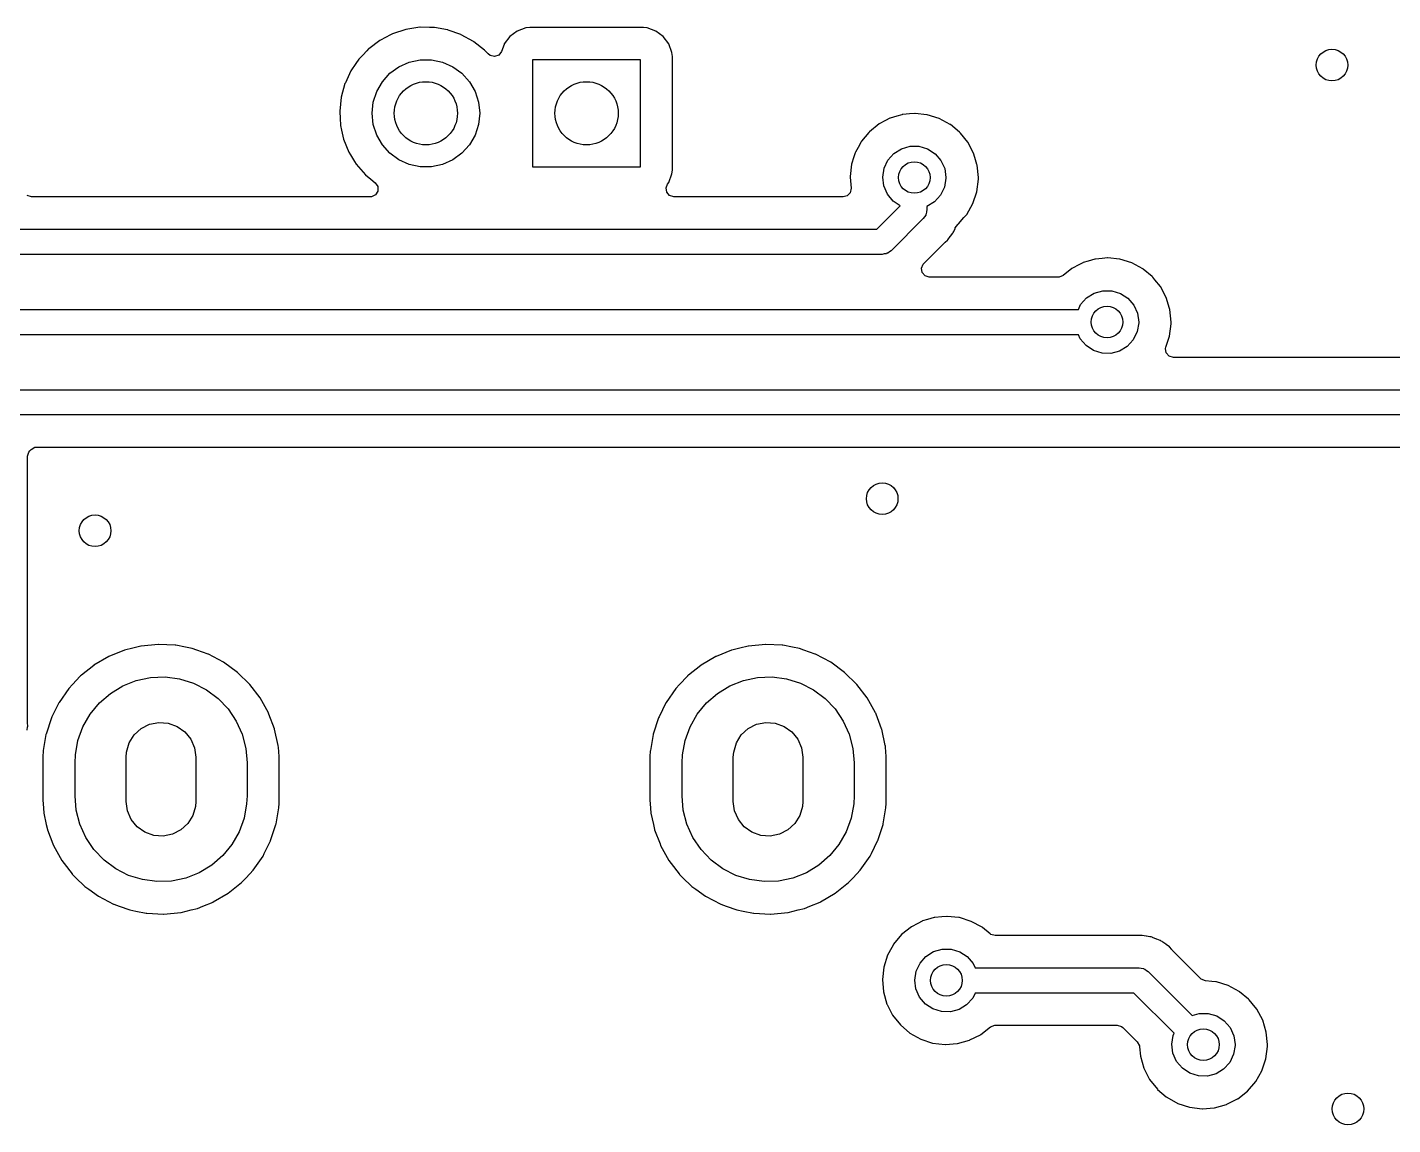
# Model space of a CAD drawing. Extents: x 41 to 172, y -238 to -26.
# Drawn here: x 128.98 to 150.57, y -208.78 to -191.43 of the extents above; entities that cross this region are included whole.
import ezdxf

# ---------------------------------------------------------------- set-up
doc = ezdxf.new("R2010")
doc.units = 0
doc.layers.add('BLACK', color=7, linetype='CONTINUOUS')

msp = doc.modelspace()

# ---------------------------------------------------------------- linework, layer by layer
at = {"layer": 'BLACK', "linetype": 'CONTINUOUS'}
for p, q in [((134.963, -191.46), (134.75, -191.529)), ((135.183, -191.426), (134.963, -191.46)), ((135.189, -191.426), (135.183, -191.426)), ((135.333, -191.428), (135.189, -191.426)), ((135.189, -191.426), (135.189, -191.426)), ((135.407, -191.429), (135.333, -191.428)), ((135.412, -191.43), (135.407, -191.429)), ((135.622, -191.467), (135.412, -191.43)), ((135.412, -191.43), (135.412, -191.43)), ((135.627, -191.468), (135.622, -191.467)), ((135.622, -191.467), (135.622, -191.467)), ((135.632, -191.47), (135.627, -191.468)), ((135.832, -191.541), (135.632, -191.47)), ((135.632, -191.47), (135.632, -191.47)), ((136.722, -191.485), (136.605, -191.573)), ((136.858, -191.434), (136.722, -191.485)), ((136.92, -191.427), (136.858, -191.434)), ((138.717, -191.427), (136.92, -191.427)), ((138.779, -191.434), (138.717, -191.427)), ((138.915, -191.485), (138.779, -191.434)), ((139.032, -191.573), (138.915, -191.485)), ((134.548, -191.636), (134.378, -191.764)), ((134.552, -191.633), (134.548, -191.636)), ((134.548, -191.636), (134.548, -191.636)), ((134.559, -191.629), (134.552, -191.633)), ((134.72, -191.545), (134.559, -191.629)), ((134.75, -191.529), (134.72, -191.545)), ((135.837, -191.543), (135.832, -191.541)), ((135.832, -191.541), (135.832, -191.541)), ((136.033, -191.651), (135.837, -191.543)), ((136.037, -191.654), (136.033, -191.651)), ((136.204, -191.786), (136.037, -191.654)), ((136.037, -191.654), (136.037, -191.654)), ((136.515, -191.698), (136.473, -191.808)), ((136.518, -191.689), (136.515, -191.698)), ((136.605, -191.573), (136.518, -191.689)), ((139.119, -191.689), (139.032, -191.573)), ((139.17, -191.826), (139.119, -191.689)), ((134.216, -191.932), (134.172, -191.998)), ((134.219, -191.928), (134.216, -191.932)), ((134.216, -191.932), (134.216, -191.932)), ((134.28, -191.865), (134.219, -191.928)), ((134.342, -191.799), (134.28, -191.865)), ((134.373, -191.767), (134.342, -191.799)), ((134.378, -191.764), (134.373, -191.767)), ((135.016, -191.978), (135.19, -191.941)), ((135.19, -191.941), (135.367, -191.941)), ((135.367, -191.941), (135.541, -191.978)), ((136.208, -191.789), (136.204, -191.786)), ((136.204, -191.786), (136.204, -191.786)), ((136.212, -191.793), (136.208, -191.789)), ((136.262, -191.848), (136.212, -191.793)), ((136.212, -191.793), (136.212, -191.793)), ((136.295, -191.874), (136.262, -191.848)), ((136.364, -191.889), (136.295, -191.874)), ((136.431, -191.865), (136.364, -191.889)), ((136.473, -191.808), (136.431, -191.865)), ((136.969, -193.636), (136.969, -191.936)), ((136.969, -191.936), (138.668, -191.936)), ((138.668, -191.936), (138.668, -193.636)), ((139.177, -191.888), (139.17, -191.826)), ((139.177, -193.684), (139.177, -191.888)), ((134.091, -192.117), (134.005, -192.303)), ((134.093, -192.113), (134.091, -192.117)), ((134.172, -191.998), (134.093, -192.113)), ((134.591, -192.286), (134.71, -192.154)), ((134.71, -192.154), (134.853, -192.05)), ((134.853, -192.05), (135.016, -191.978)), ((135.541, -191.978), (135.703, -192.05)), ((135.703, -192.05), (135.847, -192.154)), ((135.847, -192.154), (135.966, -192.286)), ((133.999, -192.315), (133.939, -192.531)), ((134.005, -192.303), (133.999, -192.315)), ((134.502, -192.44), (134.591, -192.286)), ((135.966, -192.286), (136.055, -192.44)), ((133.939, -192.531), (133.916, -192.753)), ((134.447, -192.609), (134.502, -192.44)), ((136.055, -192.44), (136.11, -192.609)), ((133.916, -192.753), (133.916, -192.758)), ((133.916, -192.758), (133.916, -192.758)), ((133.916, -192.758), (133.922, -192.868)), ((134.428, -192.786), (134.447, -192.609)), ((134.447, -192.963), (134.428, -192.786)), ((136.11, -192.609), (136.129, -192.786)), ((136.129, -192.786), (136.11, -192.963)), ((142.806, -192.808), (142.728, -192.831)), ((142.812, -192.807), (142.806, -192.808)), ((142.806, -192.808), (142.806, -192.808)), ((142.818, -192.806), (142.812, -192.807)), ((142.927, -192.796), (142.818, -192.806)), ((142.818, -192.806), (142.818, -192.806)), ((143.009, -192.789), (142.927, -192.796)), ((143.015, -192.789), (143.009, -192.789)), ((143.2, -192.809), (143.015, -192.789)), ((143.015, -192.789), (143.015, -192.789)), ((143.206, -192.809), (143.2, -192.809)), ((143.2, -192.809), (143.2, -192.809)), ((143.395, -192.868), (143.206, -192.809)), ((133.922, -192.868), (133.929, -192.976)), ((133.929, -192.976), (133.93, -192.981)), ((133.93, -192.981), (133.93, -192.981)), ((133.93, -192.981), (133.946, -193.052)), ((134.502, -193.132), (134.447, -192.963)), ((136.11, -192.963), (136.055, -193.132)), ((142.447, -192.954), (142.293, -193.078)), ((142.546, -192.902), (142.447, -192.954)), ((142.617, -192.865), (142.546, -192.902)), ((142.622, -192.862), (142.617, -192.865)), ((142.617, -192.865), (142.617, -192.865)), ((142.728, -192.831), (142.622, -192.862)), ((143.569, -192.962), (143.395, -192.868)), ((143.573, -192.966), (143.569, -192.962)), ((143.715, -193.083), (143.573, -192.966)), ((143.573, -192.966), (143.573, -192.966)), ((133.946, -193.052), (133.978, -193.194)), ((133.978, -193.194), (134.062, -193.401)), ((134.591, -193.286), (134.502, -193.132)), ((136.055, -193.132), (135.966, -193.286)), ((142.163, -193.235), (142.113, -193.326)), ((142.166, -193.229), (142.163, -193.235)), ((142.163, -193.235), (142.163, -193.235)), ((142.285, -193.088), (142.166, -193.229)), ((142.289, -193.083), (142.285, -193.088)), ((142.293, -193.078), (142.289, -193.083)), ((143.721, -193.088), (143.715, -193.083)), ((143.725, -193.093), (143.721, -193.088)), ((143.734, -193.103), (143.725, -193.093)), ((143.725, -193.093), (143.725, -193.093)), ((143.846, -193.241), (143.734, -193.103)), ((143.939, -193.416), (143.846, -193.241)), ((134.062, -193.401), (134.088, -193.443)), ((134.088, -193.443), (134.152, -193.548)), ((134.71, -193.418), (134.591, -193.286)), ((134.853, -193.522), (134.71, -193.418)), ((135.847, -193.418), (135.703, -193.522)), ((135.966, -193.286), (135.847, -193.418)), ((142.069, -193.409), (142.047, -193.477)), ((142.071, -193.403), (142.069, -193.409)), ((142.069, -193.409), (142.069, -193.409)), ((142.113, -193.326), (142.071, -193.403)), ((142.584, -193.527), (142.678, -193.421)), ((142.678, -193.421), (142.798, -193.346)), ((142.798, -193.346), (142.934, -193.307)), ((142.934, -193.307), (143.076, -193.307)), ((143.076, -193.307), (143.212, -193.348)), ((143.212, -193.348), (143.331, -193.425)), ((143.331, -193.425), (143.423, -193.533)), ((143.96, -193.485), (143.939, -193.416)), ((134.152, -193.548), (134.178, -193.591)), ((134.178, -193.591), (134.325, -193.76)), ((135.016, -193.594), (134.853, -193.522)), ((135.19, -193.631), (135.016, -193.594)), ((135.367, -193.631), (135.19, -193.631)), ((135.541, -193.594), (135.367, -193.631)), ((135.703, -193.522), (135.541, -193.594)), ((138.668, -193.636), (136.969, -193.636)), ((142.011, -193.591), (141.989, -193.788)), ((142.047, -193.477), (142.011, -193.591)), ((142.502, -193.796), (142.524, -193.656)), ((142.524, -193.656), (142.584, -193.527)), ((143.423, -193.533), (143.482, -193.662)), ((143.482, -193.662), (143.502, -193.802)), ((143.993, -193.595), (143.96, -193.485)), ((143.996, -193.605), (143.993, -193.595)), ((144.015, -193.802), (143.996, -193.605)), ((134.325, -193.76), (134.409, -193.83)), ((134.409, -193.83), (134.477, -193.887)), ((134.477, -193.887), (134.517, -193.945)), ((139.1, -193.908), (139.119, -193.883)), ((139.119, -193.883), (139.17, -193.746)), ((139.17, -193.746), (139.177, -193.684)), ((141.989, -193.788), (141.989, -193.794)), ((141.989, -193.794), (142.004, -193.973)), ((142.52, -193.936), (142.502, -193.796)), ((143.502, -193.814), (143.478, -193.954)), ((143.502, -193.802), (143.502, -193.814)), ((143.99, -194.027), (144.015, -193.83)), ((144.015, -193.83), (144.015, -193.802)), ((129.041, -194.109), (128.973, -194.089)), ((134.481, -194.077), (134.417, -194.108)), ((134.518, -194.016), (134.481, -194.077)), ((134.517, -193.945), (134.518, -194.016)), ((139.076, -193.966), (139.1, -193.908)), ((139.086, -194.036), (139.076, -193.966)), ((139.133, -194.089), (139.086, -194.036)), ((139.201, -194.109), (139.133, -194.089)), ((141.94, -194.093), (141.879, -194.109)), ((141.99, -194.043), (141.94, -194.093)), ((142.004, -193.973), (141.99, -194.043)), ((142.578, -194.066), (142.52, -193.936)), ((142.669, -194.175), (142.578, -194.066)), ((143.417, -194.082), (143.321, -194.187)), ((143.478, -193.954), (143.417, -194.082)), ((143.928, -194.214), (143.99, -194.027)), ((134.397, -194.109), (129.041, -194.109)), ((134.417, -194.108), (134.397, -194.109)), ((141.879, -194.109), (139.201, -194.109)), ((142.411, -194.618), (142.78, -194.249)), ((142.78, -194.249), (142.669, -194.175)), ((143.202, -194.31), (143.195, -194.343)), ((143.321, -194.187), (143.202, -194.26)), ((143.202, -194.26), (143.202, -194.31)), ((143.83, -194.386), (143.928, -194.214)), ((143.143, -194.451), (142.635, -194.96)), ((143.161, -194.423), (143.143, -194.451)), ((143.182, -194.397), (143.161, -194.423)), ((143.185, -194.386), (143.182, -194.397)), ((143.191, -194.376), (143.185, -194.386)), ((143.195, -194.343), (143.191, -194.376)), ((143.696, -194.54), (143.701, -194.536)), ((143.701, -194.536), (143.786, -194.437)), ((143.786, -194.437), (143.826, -194.391)), ((143.826, -194.391), (143.83, -194.386)), ((143.826, -194.391), (143.826, -194.391)), ((128.723, -194.618), (142.411, -194.618)), ((143.532, -194.788), (143.569, -194.735)), ((143.569, -194.735), (143.573, -194.73)), ((143.573, -194.73), (143.612, -194.68)), ((143.612, -194.68), (143.616, -194.673)), ((143.616, -194.673), (143.617, -194.671)), ((143.617, -194.671), (143.625, -194.656)), ((143.625, -194.656), (143.627, -194.653)), ((143.627, -194.653), (143.631, -194.647)), ((143.631, -194.647), (143.647, -194.607)), ((143.647, -194.607), (143.65, -194.598)), ((143.65, -194.598), (143.69, -194.544)), ((143.69, -194.544), (143.696, -194.54)), ((142.635, -194.96), (142.607, -194.977)), ((143.282, -195.032), (143.483, -194.831)), ((143.483, -194.831), (143.489, -194.826)), ((143.489, -194.826), (143.527, -194.793)), ((143.527, -194.793), (143.532, -194.788)), ((143.527, -194.793), (143.527, -194.793)), ((142.494, -195.018), (128.723, -195.018)), ((142.527, -195.011), (142.494, -195.018)), ((142.56, -195.007), (142.527, -195.011)), ((142.57, -195.001), (142.56, -195.007)), ((142.581, -194.998), (142.57, -195.001)), ((142.607, -194.977), (142.581, -194.998)), ((143.114, -195.236), (143.143, -195.171)), ((143.143, -195.171), (143.15, -195.164)), ((143.15, -195.164), (143.282, -195.032)), ((145.614, -195.178), (145.495, -195.24)), ((145.665, -195.151), (145.614, -195.178)), ((145.67, -195.148), (145.665, -195.151)), ((145.665, -195.151), (145.665, -195.151)), ((145.749, -195.125), (145.67, -195.148)), ((145.854, -195.094), (145.749, -195.125)), ((145.86, -195.093), (145.854, -195.094)), ((145.854, -195.094), (145.854, -195.094)), ((145.866, -195.092), (145.86, -195.093)), ((145.975, -195.082), (145.866, -195.092)), ((145.866, -195.092), (145.866, -195.092)), ((146.057, -195.075), (145.975, -195.082)), ((146.063, -195.075), (146.057, -195.075)), ((146.248, -195.095), (146.063, -195.075)), ((146.063, -195.075), (146.063, -195.075)), ((146.254, -195.095), (146.248, -195.095)), ((146.248, -195.095), (146.248, -195.095)), ((146.443, -195.154), (146.254, -195.095)), ((146.617, -195.248), (146.443, -195.154)), ((143.124, -195.306), (143.114, -195.236)), ((143.171, -195.359), (143.124, -195.306)), ((143.239, -195.379), (143.171, -195.359)), ((145.277, -195.379), (143.239, -195.379)), ((145.291, -195.379), (145.277, -195.379)), ((145.356, -195.352), (145.291, -195.379)), ((145.495, -195.24), (145.356, -195.352)), ((146.621, -195.252), (146.617, -195.248)), ((146.763, -195.369), (146.621, -195.252)), ((146.621, -195.252), (146.621, -195.252)), ((146.769, -195.374), (146.763, -195.369)), ((146.773, -195.379), (146.769, -195.374)), ((146.806, -195.419), (146.773, -195.379)), ((146.773, -195.379), (146.773, -195.379)), ((145.846, -195.632), (145.982, -195.593)), ((145.982, -195.593), (146.124, -195.593)), ((146.124, -195.593), (146.26, -195.634)), ((146.894, -195.527), (146.806, -195.419)), ((146.987, -195.702), (146.894, -195.527)), ((145.597, -195.888), (145.632, -195.813)), ((145.632, -195.813), (145.726, -195.707)), ((145.726, -195.707), (145.846, -195.632)), ((146.26, -195.634), (146.379, -195.711)), ((146.379, -195.711), (146.471, -195.819)), ((146.471, -195.819), (146.53, -195.948)), ((147.008, -195.771), (146.987, -195.702)), ((147.034, -195.859), (147.008, -195.771)), ((115.261, -195.888), (145.597, -195.888)), ((146.53, -195.948), (146.55, -196.088)), ((147.044, -195.891), (147.034, -195.859)), ((147.063, -196.088), (147.044, -195.891)), ((146.526, -196.24), (146.465, -196.368)), ((146.55, -196.1), (146.526, -196.24)), ((146.55, -196.088), (146.55, -196.1)), ((147.038, -196.313), (147.063, -196.116)), ((147.063, -196.116), (147.063, -196.088)), ((145.597, -196.288), (115.261, -196.288)), ((145.626, -196.352), (145.597, -196.288)), ((145.717, -196.461), (145.626, -196.352)), ((145.835, -196.539), (145.717, -196.461)), ((146.369, -196.473), (146.249, -196.547)), ((146.465, -196.368), (146.369, -196.473)), ((146.981, -196.484), (147.038, -196.313)), ((145.97, -196.582), (145.835, -196.539)), ((146.112, -196.584), (145.97, -196.582)), ((146.249, -196.547), (146.112, -196.584)), ((146.976, -196.506), (146.981, -196.484)), ((146.986, -196.576), (146.976, -196.506)), ((147.033, -196.629), (146.986, -196.576)), ((147.101, -196.649), (147.033, -196.629)), ((162.488, -196.649), (147.101, -196.649)), ((128.778, -197.158), (167.049, -197.158)), ((167.132, -197.558), (128.861, -197.558)), ((128.978, -198.212), (128.999, -198.144)), ((128.999, -198.144), (129.015, -198.123)), ((129.015, -198.123), (129.035, -198.103)), ((129.035, -198.103), (129.097, -198.069)), ((129.097, -198.069), (129.124, -198.066)), ((129.124, -198.066), (167.103, -198.066)), ((128.978, -202.413), (128.978, -198.212)), ((130.773, -201.214), (130.643, -201.246)), ((130.778, -201.213), (130.773, -201.214)), ((130.773, -201.214), (130.773, -201.214)), ((131.047, -201.187), (130.778, -201.213)), ((131.052, -201.187), (131.047, -201.187)), ((131.314, -201.2), (131.052, -201.187)), ((131.052, -201.187), (131.052, -201.187)), ((131.318, -201.2), (131.314, -201.2)), ((131.314, -201.2), (131.314, -201.2)), ((131.323, -201.201), (131.318, -201.2)), ((131.476, -201.232), (131.323, -201.201)), ((131.323, -201.201), (131.323, -201.201)), ((140.373, -201.214), (140.243, -201.246)), ((140.378, -201.213), (140.373, -201.214)), ((140.373, -201.214), (140.373, -201.214)), ((140.647, -201.187), (140.378, -201.213)), ((140.652, -201.187), (140.647, -201.187)), ((140.914, -201.2), (140.652, -201.187)), ((140.652, -201.187), (140.652, -201.187)), ((140.918, -201.2), (140.914, -201.2)), ((140.914, -201.2), (140.914, -201.2)), ((140.923, -201.201), (140.918, -201.2)), ((141.076, -201.232), (140.923, -201.201)), ((140.923, -201.201), (140.923, -201.201)), ((130.263, -201.379), (130.029, -201.516)), ((130.267, -201.377), (130.263, -201.379)), ((130.51, -201.279), (130.267, -201.377)), ((130.514, -201.277), (130.51, -201.279)), ((130.51, -201.279), (130.51, -201.279)), ((130.643, -201.246), (130.514, -201.277)), ((131.584, -201.253), (131.476, -201.232)), ((131.657, -201.279), (131.584, -201.253)), ((131.836, -201.342), (131.657, -201.279)), ((131.84, -201.343), (131.836, -201.342)), ((131.836, -201.342), (131.836, -201.342)), ((132.08, -201.469), (131.84, -201.343)), ((139.863, -201.379), (139.629, -201.516)), ((139.867, -201.377), (139.863, -201.379)), ((140.11, -201.279), (139.867, -201.377)), ((140.114, -201.277), (140.11, -201.279)), ((140.11, -201.279), (140.11, -201.279)), ((140.243, -201.246), (140.114, -201.277)), ((141.184, -201.253), (141.076, -201.232)), ((141.257, -201.279), (141.184, -201.253)), ((141.436, -201.342), (141.257, -201.279)), ((141.44, -201.343), (141.436, -201.342)), ((141.436, -201.342), (141.436, -201.342)), ((141.68, -201.469), (141.44, -201.343)), ((130.025, -201.519), (129.832, -201.673)), ((130.029, -201.516), (130.025, -201.519)), ((132.299, -201.629), (132.08, -201.469)), ((132.493, -201.819), (132.299, -201.629)), ((139.625, -201.519), (139.432, -201.673)), ((139.629, -201.516), (139.625, -201.519)), ((141.899, -201.629), (141.68, -201.469)), ((142.093, -201.819), (141.899, -201.629)), ((129.689, -201.822), (129.632, -201.884)), ((129.814, -201.689), (129.689, -201.822)), ((129.817, -201.685), (129.814, -201.689)), ((129.832, -201.673), (129.817, -201.685)), ((130.289, -201.961), (130.485, -201.842)), ((130.485, -201.842), (130.699, -201.757)), ((130.699, -201.757), (130.924, -201.71)), ((130.924, -201.71), (131.154, -201.702)), ((131.154, -201.702), (131.382, -201.732)), ((131.382, -201.732), (131.602, -201.8)), ((131.602, -201.8), (131.807, -201.904)), ((132.658, -202.034), (132.493, -201.819)), ((139.289, -201.822), (139.232, -201.884)), ((139.414, -201.689), (139.289, -201.822)), ((139.417, -201.685), (139.414, -201.689)), ((139.432, -201.673), (139.417, -201.685)), ((139.889, -201.961), (140.085, -201.842)), ((140.085, -201.842), (140.299, -201.757)), ((140.299, -201.757), (140.524, -201.71)), ((140.524, -201.71), (140.754, -201.702)), ((140.754, -201.702), (140.982, -201.732)), ((140.982, -201.732), (141.202, -201.8)), ((141.202, -201.8), (141.407, -201.904)), ((142.258, -202.034), (142.093, -201.819)), ((129.632, -201.884), (129.477, -202.106)), ((130.115, -202.112), (130.289, -201.961)), ((131.807, -201.904), (131.991, -202.041)), ((131.991, -202.041), (132.15, -202.208)), ((132.789, -202.271), (132.658, -202.034)), ((139.232, -201.884), (139.077, -202.106)), ((139.715, -202.112), (139.889, -201.961)), ((141.407, -201.904), (141.591, -202.041)), ((141.591, -202.041), (141.75, -202.208)), ((142.389, -202.271), (142.258, -202.034)), ((129.475, -202.11), (129.365, -202.332)), ((129.477, -202.106), (129.475, -202.11)), ((129.475, -202.11), (129.475, -202.11)), ((129.855, -202.49), (129.969, -202.29)), ((129.969, -202.29), (130.115, -202.112)), ((132.15, -202.208), (132.278, -202.399)), ((132.791, -202.275), (132.789, -202.271)), ((132.797, -202.291), (132.791, -202.275)), ((132.791, -202.275), (132.791, -202.275)), ((132.885, -202.525), (132.797, -202.291)), ((139.075, -202.11), (138.965, -202.332)), ((139.077, -202.106), (139.075, -202.11)), ((139.075, -202.11), (139.075, -202.11)), ((139.455, -202.49), (139.569, -202.29)), ((139.569, -202.29), (139.715, -202.112)), ((141.75, -202.208), (141.878, -202.399)), ((142.391, -202.275), (142.389, -202.271)), ((142.397, -202.291), (142.391, -202.275)), ((142.391, -202.275), (142.391, -202.275)), ((142.485, -202.525), (142.397, -202.291)), ((128.971, -202.546), (128.981, -202.49)), ((128.979, -202.421), (128.978, -202.413)), ((128.982, -202.483), (128.979, -202.421)), ((128.981, -202.49), (128.982, -202.483)), ((129.357, -202.349), (129.272, -202.607)), ((129.365, -202.332), (129.357, -202.349)), ((129.777, -202.706), (129.855, -202.49)), ((130.666, -202.619), (130.776, -202.518)), ((130.776, -202.518), (130.909, -202.451)), ((130.909, -202.451), (131.055, -202.421)), ((131.055, -202.421), (131.204, -202.432)), ((131.204, -202.432), (131.345, -202.483)), ((131.345, -202.483), (131.467, -202.569)), ((132.278, -202.399), (132.373, -202.608)), ((132.886, -202.529), (132.885, -202.525)), ((138.957, -202.349), (138.872, -202.607)), ((138.965, -202.332), (138.957, -202.349)), ((139.377, -202.706), (139.455, -202.49)), ((140.266, -202.619), (140.376, -202.518)), ((140.376, -202.518), (140.509, -202.451)), ((140.509, -202.451), (140.655, -202.421)), ((140.655, -202.421), (140.804, -202.432)), ((140.804, -202.432), (140.945, -202.483)), ((140.945, -202.483), (141.067, -202.569)), ((141.878, -202.399), (141.973, -202.608)), ((142.486, -202.529), (142.485, -202.525)), ((129.271, -202.611), (129.228, -202.863)), ((129.272, -202.607), (129.271, -202.611)), ((129.271, -202.611), (129.271, -202.611)), ((129.736, -202.932), (129.777, -202.706)), ((130.588, -202.746), (130.666, -202.619)), ((131.467, -202.569), (131.56, -202.685)), ((131.56, -202.685), (131.62, -202.822)), ((132.373, -202.608), (132.431, -202.831)), ((132.943, -202.785), (132.886, -202.529)), ((132.886, -202.529), (132.886, -202.529)), ((138.871, -202.611), (138.828, -202.863)), ((138.872, -202.607), (138.871, -202.611)), ((138.871, -202.611), (138.871, -202.611)), ((139.336, -202.932), (139.377, -202.706)), ((140.188, -202.746), (140.266, -202.619)), ((141.067, -202.569), (141.16, -202.685)), ((141.16, -202.685), (141.22, -202.822)), ((141.973, -202.608), (142.031, -202.831)), ((142.543, -202.785), (142.486, -202.529)), ((142.486, -202.529), (142.486, -202.529)), ((129.226, -202.874), (129.221, -202.96)), ((129.228, -202.863), (129.226, -202.874)), ((129.73, -203.06), (129.736, -202.932)), ((130.54, -202.97), (130.546, -202.89)), ((130.546, -202.89), (130.588, -202.746)), ((131.62, -202.822), (131.64, -202.97)), ((132.431, -202.831), (132.45, -203.06)), ((132.944, -202.79), (132.943, -202.785)), ((132.946, -202.815), (132.944, -202.79)), ((132.956, -202.961), (132.946, -202.815)), ((138.826, -202.874), (138.821, -202.96)), ((138.828, -202.863), (138.826, -202.874)), ((139.33, -203.06), (139.336, -202.932)), ((140.14, -202.97), (140.146, -202.89)), ((140.146, -202.89), (140.188, -202.746)), ((141.22, -202.822), (141.24, -202.97)), ((142.031, -202.831), (142.05, -203.06)), ((142.544, -202.79), (142.543, -202.785)), ((142.546, -202.815), (142.544, -202.79)), ((142.556, -202.961), (142.546, -202.815)), ((129.221, -202.96), (129.221, -203.649)), ((129.73, -203.58), (129.73, -203.06)), ((130.54, -203.67), (130.54, -202.97)), ((131.64, -202.97), (131.64, -203.67)), ((132.45, -203.06), (132.45, -203.58)), ((132.958, -202.991), (132.956, -202.961)), ((132.958, -203.68), (132.958, -202.991)), ((138.821, -202.96), (138.821, -203.649)), ((139.33, -203.58), (139.33, -203.06)), ((140.14, -203.67), (140.14, -202.97)), ((141.24, -202.97), (141.24, -203.67)), ((142.05, -203.06), (142.05, -203.58)), ((142.558, -202.991), (142.556, -202.961)), ((142.558, -203.68), (142.558, -202.991)), ((129.749, -203.809), (129.73, -203.58)), ((132.45, -203.58), (132.444, -203.708)), ((139.349, -203.809), (139.33, -203.58)), ((142.05, -203.58), (142.044, -203.708)), ((129.221, -203.649), (129.222, -203.651)), ((129.222, -203.651), (129.222, -203.651)), ((129.222, -203.651), (129.226, -203.708)), ((129.226, -203.708), (129.236, -203.85)), ((129.807, -204.032), (129.749, -203.809)), ((130.56, -203.818), (130.54, -203.67)), ((130.62, -203.955), (130.56, -203.818)), ((131.634, -203.75), (131.592, -203.894)), ((131.64, -203.67), (131.634, -203.75)), ((132.444, -203.708), (132.403, -203.934)), ((132.91, -204.023), (132.954, -203.77)), ((132.954, -203.766), (132.957, -203.708)), ((132.954, -203.77), (132.954, -203.766)), ((132.954, -203.77), (132.954, -203.77)), ((132.957, -203.708), (132.958, -203.682)), ((132.958, -203.682), (132.958, -203.68)), ((132.958, -203.682), (132.958, -203.682)), ((138.821, -203.649), (138.822, -203.651)), ((138.822, -203.651), (138.826, -203.708)), ((138.822, -203.651), (138.822, -203.651)), ((138.826, -203.708), (138.836, -203.85)), ((139.407, -204.032), (139.349, -203.809)), ((140.16, -203.818), (140.14, -203.67)), ((140.22, -203.955), (140.16, -203.818)), ((141.234, -203.75), (141.192, -203.894)), ((141.24, -203.67), (141.234, -203.75)), ((142.044, -203.708), (142.003, -203.934)), ((142.51, -204.023), (142.554, -203.77)), ((142.554, -203.766), (142.557, -203.708)), ((142.554, -203.77), (142.554, -203.766)), ((142.554, -203.77), (142.554, -203.77)), ((142.557, -203.708), (142.558, -203.682)), ((142.558, -203.682), (142.558, -203.68)), ((142.558, -203.682), (142.558, -203.682)), ((129.236, -203.85), (129.237, -203.855)), ((129.237, -203.855), (129.237, -203.855)), ((129.237, -203.855), (129.276, -204.033)), ((129.276, -204.033), (129.295, -204.115)), ((129.902, -204.241), (129.807, -204.032)), ((130.713, -204.071), (130.62, -203.955)), ((131.514, -204.021), (131.404, -204.122)), ((131.592, -203.894), (131.514, -204.021)), ((132.403, -203.934), (132.325, -204.15)), ((132.823, -204.291), (132.908, -204.033)), ((132.908, -204.033), (132.91, -204.023)), ((138.836, -203.85), (138.837, -203.855)), ((138.837, -203.855), (138.837, -203.855)), ((138.837, -203.855), (138.876, -204.033)), ((138.876, -204.033), (138.895, -204.115)), ((139.502, -204.241), (139.407, -204.032)), ((140.313, -204.071), (140.22, -203.955)), ((141.114, -204.021), (141.004, -204.122)), ((141.192, -203.894), (141.114, -204.021)), ((142.003, -203.934), (141.925, -204.15)), ((142.423, -204.291), (142.508, -204.033)), ((142.508, -204.033), (142.51, -204.023)), ((129.295, -204.115), (129.296, -204.12)), ((129.296, -204.12), (129.381, -204.342)), ((130.03, -204.432), (129.902, -204.241)), ((130.835, -204.157), (130.713, -204.071)), ((130.976, -204.208), (130.835, -204.157)), ((131.125, -204.219), (130.976, -204.208)), ((131.271, -204.189), (131.125, -204.219)), ((131.404, -204.122), (131.271, -204.189)), ((132.325, -204.15), (132.211, -204.35)), ((138.895, -204.115), (138.896, -204.12)), ((138.896, -204.12), (138.981, -204.342)), ((139.63, -204.432), (139.502, -204.241)), ((140.435, -204.157), (140.313, -204.071)), ((140.576, -204.208), (140.435, -204.157)), ((140.725, -204.219), (140.576, -204.208)), ((140.871, -204.189), (140.725, -204.219)), ((141.004, -204.122), (140.871, -204.189)), ((141.925, -204.15), (141.811, -204.35)), ((129.381, -204.342), (129.391, -204.369)), ((129.391, -204.369), (129.522, -204.606)), ((130.189, -204.599), (130.03, -204.432)), ((132.211, -204.35), (132.065, -204.528)), ((132.723, -204.493), (132.821, -204.295)), ((132.821, -204.295), (132.823, -204.291)), ((132.821, -204.295), (132.821, -204.295)), ((138.981, -204.342), (138.991, -204.369)), ((138.991, -204.369), (139.122, -204.606)), ((139.789, -204.599), (139.63, -204.432)), ((141.811, -204.35), (141.665, -204.528)), ((142.323, -204.493), (142.421, -204.295)), ((142.421, -204.295), (142.423, -204.291)), ((142.421, -204.295), (142.421, -204.295)), ((129.522, -204.606), (129.556, -204.65)), ((129.556, -204.65), (129.683, -204.817)), ((130.373, -204.736), (130.189, -204.599)), ((131.891, -204.679), (131.695, -204.798)), ((132.065, -204.528), (131.891, -204.679)), ((132.548, -204.756), (132.703, -204.534)), ((132.703, -204.534), (132.723, -204.493)), ((139.122, -204.606), (139.156, -204.65)), ((139.156, -204.65), (139.283, -204.817)), ((139.973, -204.736), (139.789, -204.599)), ((141.491, -204.679), (141.295, -204.798)), ((141.665, -204.528), (141.491, -204.679)), ((142.148, -204.756), (142.303, -204.534)), ((142.303, -204.534), (142.323, -204.493)), ((129.683, -204.817), (129.687, -204.821)), ((129.687, -204.821), (129.69, -204.825)), ((129.69, -204.825), (129.69, -204.825)), ((129.69, -204.825), (129.744, -204.878)), ((129.744, -204.878), (129.881, -205.011)), ((130.578, -204.84), (130.373, -204.736)), ((130.798, -204.908), (130.578, -204.84)), ((131.481, -204.883), (131.256, -204.93)), ((131.695, -204.798), (131.481, -204.883)), ((132.363, -204.955), (132.435, -204.878)), ((132.435, -204.878), (132.545, -204.76)), ((132.545, -204.76), (132.548, -204.756)), ((132.545, -204.76), (132.545, -204.76)), ((139.283, -204.817), (139.287, -204.821)), ((139.287, -204.821), (139.29, -204.825)), ((139.29, -204.825), (139.29, -204.825)), ((139.29, -204.825), (139.344, -204.878)), ((139.344, -204.878), (139.481, -205.011)), ((140.178, -204.84), (139.973, -204.736)), ((140.398, -204.908), (140.178, -204.84)), ((141.081, -204.883), (140.856, -204.93)), ((141.295, -204.798), (141.081, -204.883)), ((141.963, -204.955), (142.035, -204.878)), ((142.035, -204.878), (142.145, -204.76)), ((142.145, -204.76), (142.148, -204.756)), ((142.145, -204.76), (142.145, -204.76)), ((129.881, -205.011), (129.884, -205.014)), ((129.884, -205.014), (129.884, -205.014)), ((129.884, -205.014), (129.946, -205.058)), ((129.946, -205.058), (130.1, -205.171)), ((131.026, -204.938), (130.798, -204.908)), ((131.256, -204.93), (131.026, -204.938)), ((132.151, -205.124), (132.363, -204.955)), ((139.481, -205.011), (139.484, -205.014)), ((139.484, -205.014), (139.484, -205.014)), ((139.484, -205.014), (139.546, -205.058)), ((139.546, -205.058), (139.7, -205.171)), ((140.626, -204.938), (140.398, -204.908)), ((140.856, -204.93), (140.626, -204.938)), ((141.751, -205.124), (141.963, -204.955)), ((130.1, -205.171), (130.34, -205.297)), ((130.34, -205.297), (130.344, -205.298)), ((130.344, -205.298), (130.344, -205.298)), ((130.344, -205.298), (130.429, -205.328)), ((130.429, -205.328), (130.596, -205.387)), ((131.666, -205.363), (131.751, -205.328)), ((131.751, -205.328), (131.913, -205.263)), ((131.913, -205.263), (131.917, -205.261)), ((131.913, -205.263), (131.913, -205.263)), ((131.917, -205.261), (132.151, -205.124)), ((139.7, -205.171), (139.94, -205.297)), ((139.94, -205.297), (139.944, -205.298)), ((139.944, -205.298), (139.944, -205.298)), ((139.944, -205.298), (140.029, -205.328)), ((140.029, -205.328), (140.196, -205.387)), ((141.266, -205.363), (141.351, -205.328)), ((141.351, -205.328), (141.513, -205.263)), ((141.513, -205.263), (141.517, -205.261)), ((141.513, -205.263), (141.513, -205.263)), ((141.517, -205.261), (141.751, -205.124)), ((130.596, -205.387), (130.694, -205.406)), ((130.694, -205.406), (130.857, -205.439)), ((130.857, -205.439), (130.857, -205.439)), ((130.857, -205.439), (130.862, -205.44)), ((130.862, -205.44), (130.866, -205.44)), ((130.866, -205.44), (130.866, -205.44)), ((130.866, -205.44), (131.128, -205.453)), ((131.128, -205.453), (131.128, -205.453)), ((131.128, -205.453), (131.133, -205.453)), ((131.133, -205.453), (131.402, -205.427)), ((131.402, -205.427), (131.407, -205.426)), ((131.407, -205.426), (131.567, -205.387)), ((131.407, -205.426), (131.407, -205.426)), ((131.567, -205.387), (131.666, -205.363)), ((140.196, -205.387), (140.294, -205.406)), ((140.294, -205.406), (140.457, -205.439)), ((140.457, -205.439), (140.457, -205.439)), ((140.457, -205.439), (140.462, -205.44)), ((140.462, -205.44), (140.466, -205.44)), ((140.466, -205.44), (140.466, -205.44)), ((140.466, -205.44), (140.728, -205.453)), ((140.728, -205.453), (140.728, -205.453)), ((140.728, -205.453), (140.733, -205.453)), ((140.733, -205.453), (141.002, -205.427)), ((141.002, -205.427), (141.007, -205.426)), ((141.007, -205.426), (141.167, -205.387)), ((141.007, -205.426), (141.007, -205.426)), ((141.167, -205.387), (141.266, -205.363)), ((143.209, -205.539), (143.13, -205.562)), ((143.314, -205.508), (143.209, -205.539)), ((143.32, -205.507), (143.314, -205.508)), ((143.314, -205.508), (143.314, -205.508)), ((143.326, -205.506), (143.32, -205.507)), ((143.435, -205.496), (143.326, -205.506)), ((143.326, -205.506), (143.326, -205.506)), ((143.517, -205.489), (143.435, -205.496)), ((143.523, -205.489), (143.517, -205.489)), ((143.708, -205.509), (143.523, -205.489)), ((143.523, -205.489), (143.523, -205.489)), ((143.714, -205.509), (143.708, -205.509)), ((143.708, -205.509), (143.708, -205.509)), ((143.903, -205.568), (143.714, -205.509)), ((142.955, -205.654), (142.801, -205.778)), ((143.06, -205.599), (142.955, -205.654)), ((143.125, -205.565), (143.06, -205.599)), ((143.13, -205.562), (143.125, -205.565)), ((143.125, -205.565), (143.125, -205.565)), ((144.077, -205.662), (143.903, -205.568)), ((144.081, -205.666), (144.077, -205.662)), ((144.201, -205.765), (144.081, -205.666)), ((144.081, -205.666), (144.081, -205.666)), ((142.671, -205.935), (142.599, -206.065)), ((142.674, -205.929), (142.671, -205.935)), ((142.671, -205.935), (142.671, -205.935)), ((142.801, -205.778), (142.674, -205.929)), ((144.213, -205.773), (144.201, -205.765)), ((144.281, -205.793), (144.213, -205.773)), ((146.533, -205.793), (144.281, -205.793)), ((146.541, -205.793), (146.533, -205.793)), ((146.595, -205.79), (146.541, -205.793)), ((146.603, -205.79), (146.595, -205.79)), ((146.595, -205.79), (146.595, -205.79)), ((146.666, -205.801), (146.603, -205.79)), ((146.672, -205.802), (146.666, -205.801)), ((146.698, -205.806), (146.672, -205.802)), ((146.728, -205.81), (146.698, -205.806)), ((146.735, -205.811), (146.728, -205.81)), ((146.728, -205.81), (146.728, -205.81)), ((146.743, -205.813), (146.735, -205.811)), ((146.745, -205.814), (146.743, -205.813)), ((146.761, -205.819), (146.745, -205.814)), ((146.764, -205.82), (146.761, -205.819)), ((146.771, -205.821), (146.764, -205.82)), ((146.83, -205.847), (146.771, -205.821)), ((146.836, -205.85), (146.83, -205.847)), ((146.888, -205.87), (146.836, -205.85)), ((146.895, -205.873), (146.888, -205.87)), ((146.888, -205.87), (146.888, -205.87)), ((146.901, -205.877), (146.895, -205.873)), ((146.904, -205.879), (146.901, -205.877)), ((146.919, -205.887), (146.904, -205.879)), ((146.921, -205.888), (146.919, -205.887)), ((146.928, -205.892), (146.921, -205.888)), ((146.934, -205.896), (146.928, -205.892)), ((146.978, -205.931), (146.934, -205.896)), ((146.983, -205.935), (146.978, -205.931)), ((147.036, -205.972), (146.983, -205.935)), ((147.073, -206.015), (147.036, -205.972)), ((142.579, -206.103), (142.519, -206.291)), ((142.599, -206.065), (142.579, -206.103)), ((143.092, -206.227), (143.186, -206.121)), ((143.186, -206.121), (143.306, -206.046)), ((143.306, -206.046), (143.442, -206.007)), ((143.442, -206.007), (143.584, -206.007)), ((143.584, -206.007), (143.72, -206.048)), ((143.72, -206.048), (143.839, -206.125)), ((143.839, -206.125), (143.931, -206.233)), ((147.074, -206.015), (147.073, -206.015)), ((147.079, -206.021), (147.074, -206.015)), ((147.529, -206.471), (147.079, -206.021)), ((142.519, -206.291), (142.497, -206.488)), ((143.01, -206.496), (143.032, -206.356)), ((143.032, -206.356), (143.092, -206.227)), ((143.931, -206.233), (143.963, -206.302)), ((143.963, -206.302), (146.558, -206.302)), ((146.558, -206.302), (146.591, -206.309)), ((146.591, -206.309), (146.624, -206.313)), ((146.624, -206.313), (146.634, -206.319)), ((146.634, -206.319), (146.645, -206.322)), ((146.645, -206.322), (146.671, -206.343)), ((146.671, -206.343), (146.699, -206.361)), ((146.699, -206.361), (147.394, -207.055)), ((142.497, -206.488), (142.497, -206.494)), ((142.497, -206.494), (142.513, -206.678)), ((143.028, -206.636), (143.01, -206.496)), ((147.539, -206.48), (147.529, -206.471)), ((147.605, -206.507), (147.539, -206.48)), ((147.708, -206.518), (147.605, -206.507)), ((147.772, -206.525), (147.708, -206.518)), ((147.778, -206.525), (147.772, -206.525)), ((147.772, -206.525), (147.772, -206.525)), ((147.967, -206.584), (147.778, -206.525)), ((148.141, -206.678), (147.967, -206.584)), ((142.513, -206.678), (142.513, -206.685)), ((142.513, -206.685), (142.568, -206.875)), ((143.086, -206.766), (143.028, -206.636)), ((143.177, -206.875), (143.086, -206.766)), ((143.925, -206.782), (143.829, -206.887)), ((143.963, -206.702), (143.925, -206.782)), ((146.475, -206.702), (143.963, -206.702)), ((147.112, -207.338), (146.475, -206.702)), ((148.145, -206.682), (148.141, -206.678)), ((148.288, -206.8), (148.145, -206.682)), ((148.145, -206.682), (148.145, -206.682)), ((148.293, -206.804), (148.288, -206.8)), ((148.297, -206.809), (148.293, -206.804)), ((148.346, -206.869), (148.297, -206.809)), ((148.297, -206.809), (148.297, -206.809)), ((142.568, -206.875), (142.571, -206.881)), ((142.571, -206.881), (142.625, -206.986)), ((142.625, -206.986), (142.658, -207.051)), ((142.658, -207.051), (142.781, -207.206)), ((143.295, -206.953), (143.177, -206.875)), ((143.43, -206.996), (143.295, -206.953)), ((143.572, -206.998), (143.43, -206.996)), ((143.709, -206.961), (143.572, -206.998)), ((143.829, -206.887), (143.709, -206.961)), ((147.394, -207.055), (147.506, -207.023)), ((147.506, -207.023), (147.648, -207.023)), ((147.648, -207.023), (147.784, -207.064)), ((148.418, -206.957), (148.346, -206.869)), ((148.511, -207.132), (148.418, -206.957)), ((142.781, -207.206), (142.932, -207.334)), ((144.053, -207.358), (144.207, -207.237)), ((144.207, -207.237), (144.273, -207.211)), ((144.273, -207.211), (144.285, -207.21)), ((144.285, -207.21), (146.212, -207.21)), ((146.212, -207.21), (146.28, -207.231)), ((146.28, -207.231), (146.301, -207.247)), ((146.301, -207.247), (146.528, -207.474)), ((147.784, -207.064), (147.903, -207.141)), ((147.903, -207.141), (147.995, -207.249)), ((147.995, -207.249), (148.054, -207.378)), ((148.568, -207.321), (148.511, -207.132)), ((142.932, -207.334), (143.104, -207.431)), ((143.104, -207.431), (143.292, -207.492)), ((143.686, -207.5), (143.876, -207.447)), ((143.876, -207.447), (143.882, -207.444)), ((143.882, -207.444), (144.047, -207.36)), ((143.882, -207.444), (143.882, -207.444)), ((144.047, -207.36), (144.053, -207.358)), ((144.047, -207.36), (144.047, -207.36)), ((146.528, -207.474), (146.562, -207.537)), ((147.074, -207.512), (147.096, -207.372)), ((147.096, -207.372), (147.112, -207.338)), ((148.054, -207.378), (148.074, -207.518)), ((148.587, -207.518), (148.568, -207.321)), ((143.292, -207.492), (143.489, -207.515)), ((143.489, -207.515), (143.495, -207.515)), ((143.495, -207.515), (143.68, -207.5)), ((143.495, -207.515), (143.495, -207.515)), ((143.68, -207.5), (143.68, -207.5)), ((143.68, -207.5), (143.686, -207.5)), ((146.562, -207.537), (146.565, -207.553)), ((146.565, -207.553), (146.577, -207.701)), ((146.577, -207.701), (146.632, -207.891)), ((147.092, -207.652), (147.074, -207.512)), ((147.15, -207.782), (147.092, -207.652)), ((148.05, -207.67), (147.989, -207.798)), ((148.074, -207.53), (148.05, -207.67)), ((148.074, -207.518), (148.074, -207.53)), ((148.562, -207.743), (148.587, -207.546)), ((148.587, -207.546), (148.587, -207.518)), ((146.632, -207.891), (146.722, -208.067)), ((147.241, -207.891), (147.15, -207.782)), ((147.359, -207.969), (147.241, -207.891)), ((147.893, -207.903), (147.773, -207.977)), ((147.989, -207.798), (147.893, -207.903)), ((148.5, -207.93), (148.562, -207.743)), ((146.722, -208.067), (146.845, -208.222)), ((147.494, -208.012), (147.359, -207.969)), ((147.636, -208.014), (147.494, -208.012)), ((147.773, -207.977), (147.636, -208.014)), ((148.273, -208.252), (148.402, -208.102)), ((148.402, -208.102), (148.5, -207.93)), ((146.845, -208.222), (146.85, -208.226)), ((146.85, -208.226), (146.85, -208.226)), ((146.85, -208.226), (146.985, -208.341)), ((146.985, -208.341), (146.996, -208.35)), ((146.996, -208.35), (147.168, -208.447)), ((148.117, -208.374), (148.273, -208.252)), ((147.168, -208.447), (147.356, -208.508)), ((147.356, -208.508), (147.553, -208.531)), ((147.553, -208.531), (147.559, -208.531)), ((147.559, -208.531), (147.744, -208.516)), ((147.559, -208.531), (147.559, -208.531)), ((147.744, -208.516), (147.744, -208.516)), ((147.744, -208.516), (147.75, -208.516)), ((147.75, -208.516), (147.94, -208.463)), ((147.94, -208.463), (147.946, -208.46)), ((147.946, -208.46), (148.111, -208.376)), ((147.946, -208.46), (147.946, -208.46)), ((148.111, -208.376), (148.117, -208.374)), ((148.111, -208.376), (148.111, -208.376))]:
    msp.add_line(p, q, dxfattribs=at)
at = {"layer": 'BLACK'}
for centre, radius in [((149.606, -192.024), 0.25), ((135.278, -192.786), 0.5), ((137.819, -192.786), 0.5), ((143.002, -193.802), 0.25), ((146.05, -196.088), 0.25), ((142.494, -198.882), 0.25), ((130.048, -199.39), 0.25), ((143.51, -206.502), 0.25), ((147.574, -207.518), 0.25), ((149.86, -208.534), 0.25)]:
    msp.add_circle(centre, radius, dxfattribs=at)

doc.saveas('drawing.dxf')
